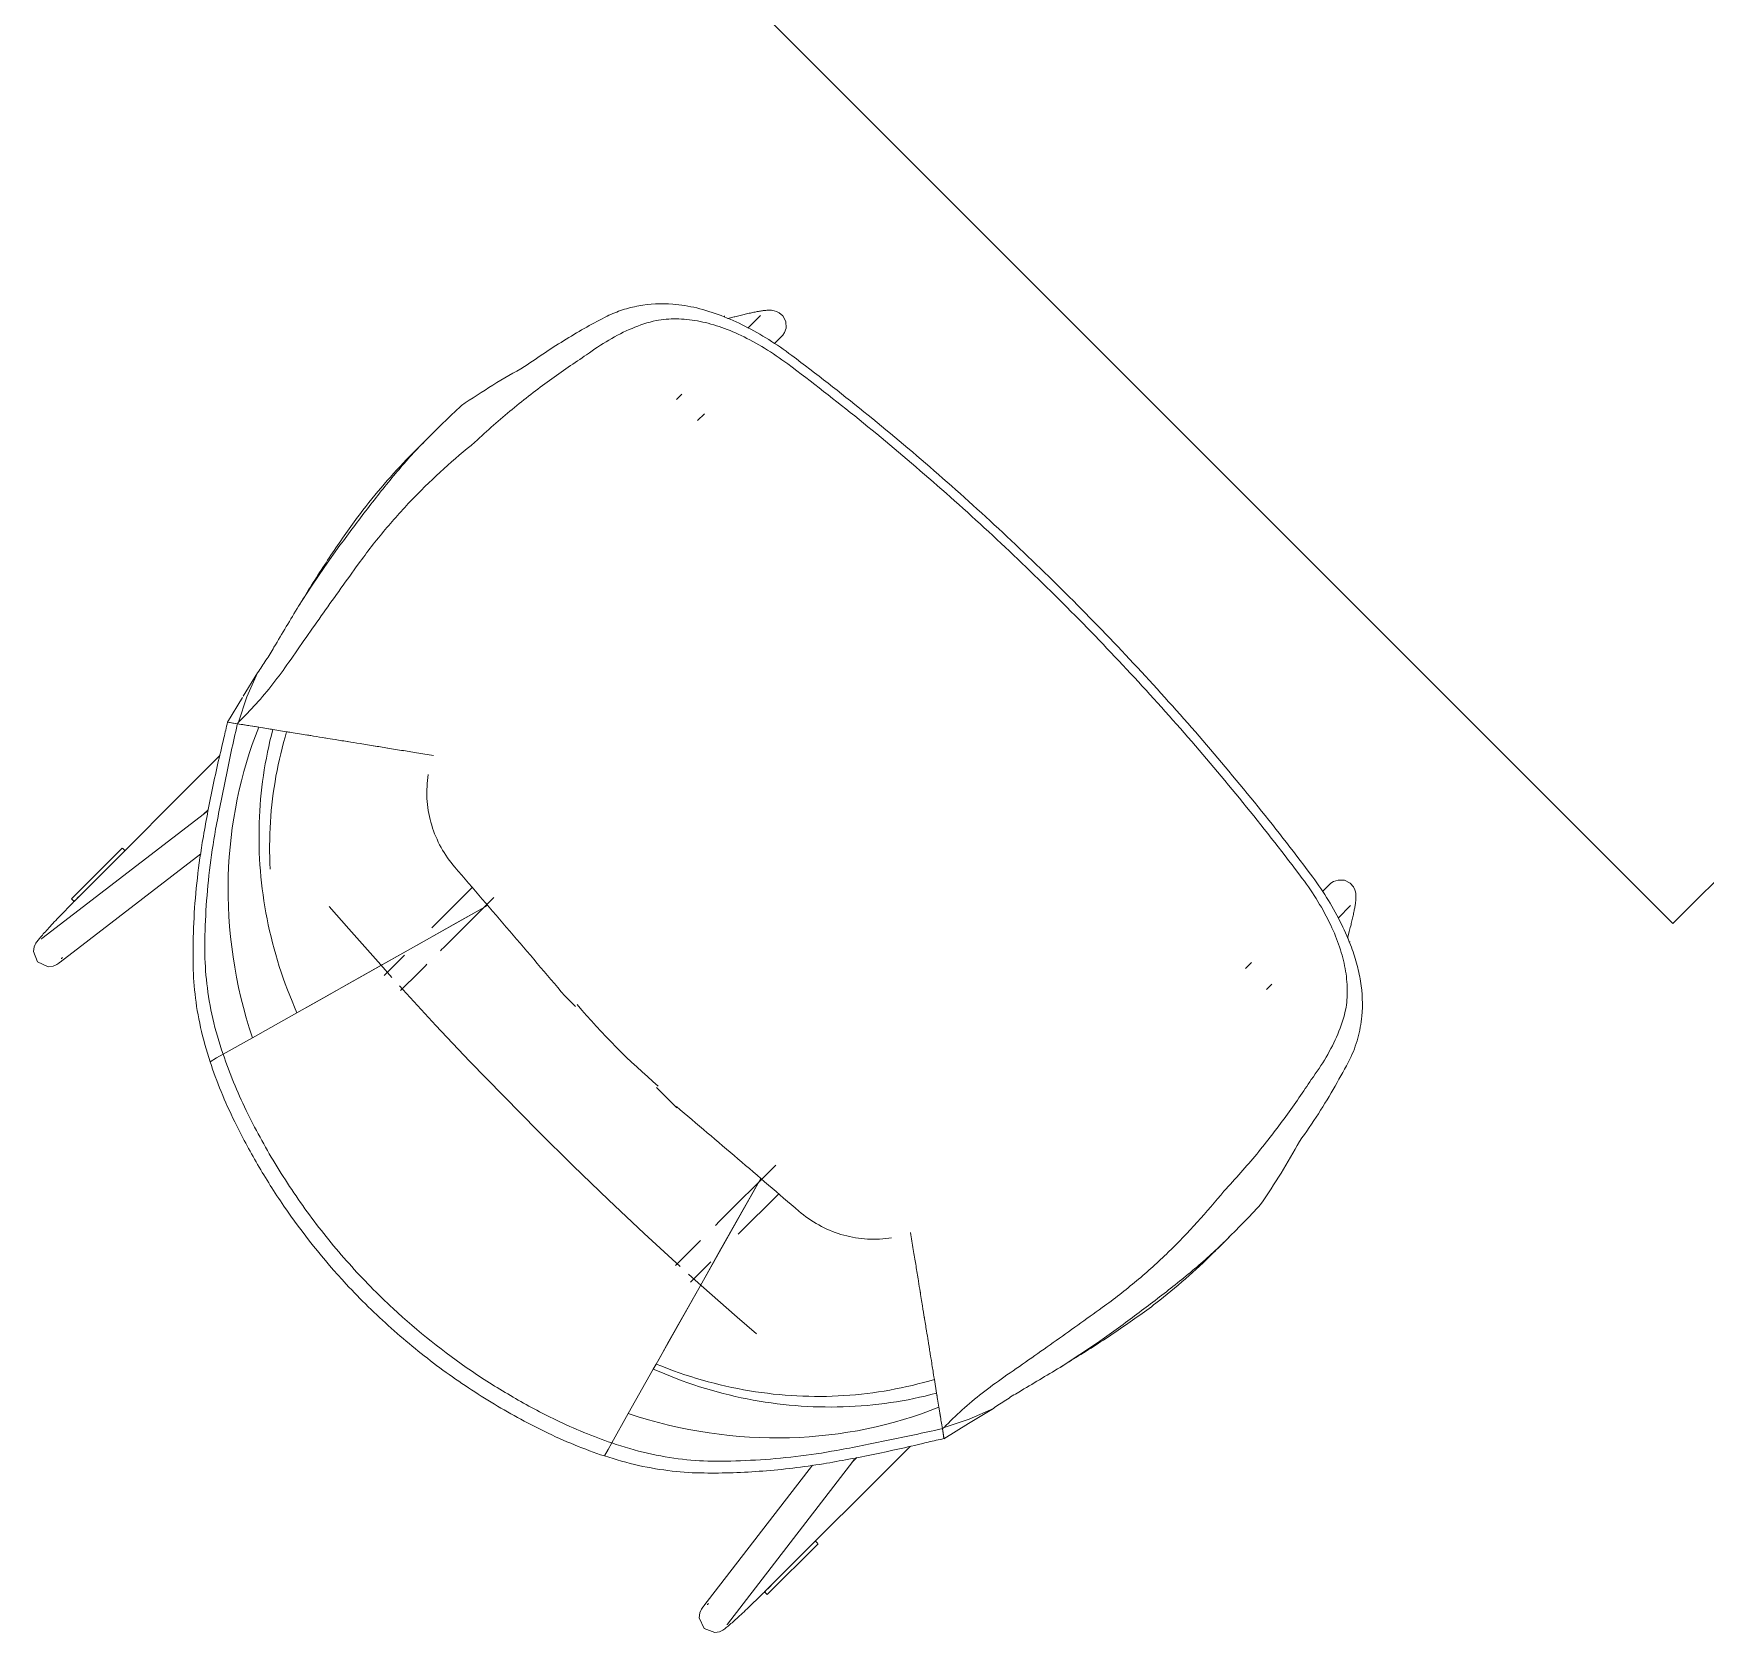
# Model space of a CAD drawing. Header units: millimetres. Extents: x 79795 to 317870, y -36033 to 97293.
# Drawn here: x 186430 to 187327, y 16418 to 17276 of the extents above; entities that cross this region are included whole.
import ezdxf

# ---------------------------------------------------------------- set-up
doc = ezdxf.new("R2010")
doc.units = ezdxf.units.MM
doc.header["$MEASUREMENT"] = 0
doc.layers.add('I-FURN', color=8, linetype='CONTINUOUS', lineweight=9)

msp = doc.modelspace()

# ---------------------------------------------------------------- linework, layer by layer
at = {"layer": 'I-FURN'}
for p, q in [((186814.65, 17293.55), (187309.63, 16798.58)), ((187309.63, 16798.58), (187804.6, 17293.55)), ((186800.71, 17124.72), (186800.84, 17124.22)), ((186806.04, 17124.15), (186802.64, 17123.23)), ((186806.24, 17124.2), (186806.04, 17124.15)), ((186806.96, 17124.39), (186806.24, 17124.2)), ((186807.68, 17124.58), (186806.96, 17124.39)), ((186808.4, 17124.76), (186807.68, 17124.58)), ((186809.12, 17124.95), (186808.4, 17124.76)), ((186809.83, 17125.12), (186809.12, 17124.95)), ((186810.54, 17125.3), (186809.83, 17125.12)), ((186811.25, 17125.47), (186810.54, 17125.3)), ((186811.94, 17125.63), (186811.25, 17125.47)), ((186812.63, 17125.8), (186811.94, 17125.63)), ((186813.31, 17125.95), (186812.63, 17125.8)), ((186813.99, 17126.1), (186813.31, 17125.95)), ((186820.11, 17124.92), (186813.42, 17118.23)), ((186814.65, 17126.25), (186813.99, 17126.1)), ((186815.3, 17126.39), (186814.65, 17126.25)), ((186815.94, 17126.53), (186815.3, 17126.39)), ((186816.56, 17126.65), (186815.94, 17126.53)), ((186817.18, 17126.78), (186816.56, 17126.65)), ((186817.78, 17126.89), (186817.18, 17126.78)), ((186818.36, 17127), (186817.78, 17126.89)), ((186818.93, 17127.11), (186818.36, 17127)), ((186819.49, 17127.21), (186818.93, 17127.11)), ((186820.03, 17127.3), (186819.49, 17127.21)), ((186820.56, 17127.38), (186820.03, 17127.3)), ((186821.07, 17127.46), (186820.56, 17127.38)), ((186821.57, 17127.53), (186821.07, 17127.46)), ((186822.05, 17127.59), (186821.57, 17127.53)), ((186822.53, 17127.64), (186822.05, 17127.59)), ((186823, 17127.69), (186822.53, 17127.64)), ((186823.46, 17127.73), (186823, 17127.69)), ((186823.92, 17127.76), (186823.46, 17127.73)), ((186824.39, 17127.79), (186823.92, 17127.76)), ((186824.87, 17127.79), (186824.39, 17127.79)), ((186825.39, 17127.79), (186824.87, 17127.79)), ((186825.97, 17127.75), (186825.39, 17127.79)), ((186826.65, 17127.67), (186825.97, 17127.75)), ((186827.49, 17127.51), (186826.65, 17127.67)), ((186828.61, 17127.16), (186827.49, 17127.51)), ((186830.13, 17126.4), (186828.61, 17127.16)), ((186832.05, 17124.7), (186830.13, 17126.4)), ((186833.63, 17121.62), (186832.05, 17124.7)), ((186833.63, 17121.62), (186833.8, 17118.17)), ((186827.64, 17109.82), (186831.43, 17113.61)), ((186832.05, 17114.31), (186831.43, 17113.61)), ((186832.99, 17115.73), (186832.05, 17114.31)), ((186833.8, 17118.17), (186832.99, 17115.73)), ((186777.92, 17082.73), (186775.03, 17079.84)), ((186786.34, 17068.53), (186790.02, 17072.2)), ((186642.15, 17059.7), (186636.21, 17053.76)), ((186586.25, 16990.28), (186594.41, 17001.6)), ((186579.08, 16979.62), (186586.25, 16990.28)), ((186572.24, 16969.01), (186579.08, 16979.62)), ((186550.23, 16933.21), (186542.56, 16920.67)), ((186544.51, 16920.26), (186550.23, 16933.21)), ((186542.1, 16919.91), (186533.98, 16906.61)), ((186539.98, 16906.75), (186544.51, 16920.26)), ((186534.02, 16906.7), (186539.4, 16905.83)), ((186539.37, 16905.84), (186534.04, 16906.7)), ((186539.34, 16905.84), (186534.04, 16906.7)), ((186539.28, 16905.35), (186539.37, 16905.84)), ((186539.98, 16906.75), (186539.4, 16905.83)), ((186542.84, 16905.27), (186550.83, 16903.98)), ((186550.83, 16903.98), (186555.15, 16903.28)), ((186555.15, 16903.28), (186558.39, 16902.76)), ((186558.39, 16902.76), (186565.78, 16901.56)), ((186530.01, 16888.72), (186456.06, 16814.77)), ((186641.8, 16878.52), (186641.6, 16877.04)), ((186521.69, 16857.72), (186434.43, 16790.51)), ((186521.21, 16857.29), (186523.62, 16859.7)), ((186521.69, 16857.72), (186522.86, 16858.51)), ((186444.19, 16777.84), (186519.7, 16836)), ((186477.62, 16839.15), (186450.36, 16811.89)), ((186477.67, 16839.1), (186479.04, 16837.73)), ((186665.36, 16818.02), (186643.68, 16796.34)), ((187125.44, 16819.59), (187121.66, 16815.81)), ((187126.14, 16820.22), (187125.44, 16819.59)), ((187127.57, 16821.15), (187126.14, 16820.22)), ((187130, 16821.97), (187127.57, 16821.15)), ((187133.45, 16821.8), (187130, 16821.97)), ((187133.45, 16821.8), (187136.53, 16820.22)), ((187136.53, 16820.22), (187138.23, 16818.3)), ((187138.23, 16818.3), (187139, 16816.78)), ((187139, 16816.78), (187139.34, 16815.66)), ((187139.34, 16815.66), (187139.51, 16814.82)), ((186447.11, 16805.69), (186448.04, 16806.64)), ((186448.04, 16806.64), (186448.98, 16807.61)), ((186448.98, 16807.61), (186449.93, 16808.58)), ((186449.93, 16808.58), (186450.9, 16809.57)), ((186451.77, 16810.47), (186450.41, 16811.84)), ((186450.9, 16809.57), (186451.87, 16810.55)), ((186456.05, 16814.74), (186451.77, 16810.47)), ((186451.87, 16810.55), (186452.86, 16811.55)), ((186452.86, 16811.55), (186453.84, 16812.55)), ((186453.84, 16812.55), (186454.84, 16813.55)), ((186454.84, 16813.55), (186455.84, 16814.54)), ((186455.84, 16814.54), (186456.06, 16814.77)), ((186574.05, 16752.26), (186673.63, 16808.37)), ((186588.69, 16807.81), (186599.12, 16795.74)), ((186649.92, 16785.6), (186676.95, 16812.64)), ((186673.63, 16808.37), (186656.91, 16798.95)), ((187130.06, 16801.58), (187136.76, 16808.28)), ((187138.84, 16806.53), (187138.73, 16805.94)), ((187138.94, 16807.1), (187138.84, 16806.53)), ((187139.04, 16807.66), (187138.94, 16807.1)), ((187139.13, 16808.2), (187139.04, 16807.66)), ((187139.21, 16808.72), (187139.13, 16808.2)), ((187139.29, 16809.24), (187139.21, 16808.72)), ((187139.36, 16809.74), (187139.29, 16809.24)), ((187139.42, 16810.22), (187139.36, 16809.74)), ((187139.48, 16810.7), (187139.42, 16810.22)), ((187139.53, 16811.16), (187139.48, 16810.7)), ((187139.51, 16814.82), (187139.59, 16814.14)), ((187139.57, 16811.62), (187139.53, 16811.16)), ((187139.6, 16812.09), (187139.57, 16811.62)), ((187139.59, 16814.14), (187139.62, 16813.56)), ((187139.62, 16812.55), (187139.6, 16812.09)), ((187139.62, 16813.56), (187139.63, 16813.04)), ((187139.63, 16813.04), (187139.62, 16812.55)), ((186438.91, 16797.06), (186439.63, 16797.83)), ((186439.63, 16797.83), (186440.37, 16798.62)), ((186440.37, 16798.62), (186441.13, 16799.44)), ((186441.13, 16799.44), (186441.92, 16800.28)), ((186441.92, 16800.28), (186442.74, 16801.14)), ((186442.74, 16801.14), (186443.57, 16802.01)), ((186443.57, 16802.01), (186444.43, 16802.91)), ((186444.43, 16802.91), (186445.31, 16803.82)), ((186445.31, 16803.82), (186446.2, 16804.75)), ((186446.2, 16804.75), (186447.11, 16805.69)), ((186656.91, 16798.95), (186635.47, 16786.87)), ((187136.96, 16798), (187136.78, 16797.29)), ((187137.13, 16798.71), (187136.96, 16798)), ((187137.3, 16799.41), (187137.13, 16798.71)), ((187137.47, 16800.11), (187137.3, 16799.41)), ((187137.63, 16800.8), (187137.47, 16800.11)), ((187137.79, 16801.48), (187137.63, 16800.8)), ((187137.94, 16802.15), (187137.79, 16801.48)), ((187138.08, 16802.81), (187137.94, 16802.15)), ((187138.22, 16803.47), (187138.08, 16802.81)), ((187138.36, 16804.1), (187138.22, 16803.47)), ((187138.49, 16804.73), (187138.36, 16804.1)), ((187138.61, 16805.34), (187138.49, 16804.73)), ((187138.73, 16805.94), (187138.61, 16805.34)), ((186431.28, 16788.02), (186431.62, 16788.56)), ((186431.62, 16788.56), (186431.95, 16789.02)), ((186431.95, 16789.02), (186432.28, 16789.47)), ((186432.28, 16789.47), (186432.62, 16789.91)), ((186432.62, 16789.91), (186432.99, 16790.37)), ((186432.99, 16790.37), (186433.38, 16790.84)), ((186433.38, 16790.84), (186433.79, 16791.34)), ((186433.79, 16791.34), (186434.24, 16791.87)), ((186434.17, 16790.31), (186434.23, 16790.36)), ((186434.23, 16790.36), (186434.38, 16790.47)), ((186434.24, 16791.87), (186434.72, 16792.42)), ((186434.38, 16790.47), (186434.43, 16790.51)), ((186434.72, 16792.42), (186435.23, 16793)), ((186435.23, 16793), (186435.77, 16793.61)), ((186435.77, 16793.61), (186436.34, 16794.24)), ((186436.34, 16794.24), (186436.94, 16794.91)), ((186436.94, 16794.91), (186437.57, 16795.6)), ((186437.57, 16795.6), (186438.22, 16796.32)), ((186438.22, 16796.32), (186438.91, 16797.06)), ((186599.12, 16795.74), (186616.27, 16776.37)), ((187135.07, 16790.8), (187135.98, 16794.21)), ((187136.03, 16794.4), (187135.98, 16794.21)), ((187136.22, 16795.12), (187136.03, 16794.4)), ((187136.05, 16789.01), (187136.55, 16788.88)), ((187136.41, 16795.85), (187136.22, 16795.12)), ((187136.6, 16796.57), (187136.41, 16795.85)), ((187136.78, 16797.29), (187136.6, 16796.57)), ((186429.93, 16783.67), (186430.39, 16786.18)), ((186432.02, 16778), (186429.93, 16783.67)), ((186430.39, 16786.18), (186430.89, 16787.32)), ((186430.89, 16787.32), (186431.28, 16788.02)), ((186444.92, 16779.66), (186445.04, 16779.81)), ((186445.04, 16779.81), (186445.21, 16780.04)), ((186445.21, 16780.04), (186445.44, 16780.33)), ((186635.47, 16786.87), (186615.9, 16775.85)), ((186628.35, 16781), (186618.06, 16770.72)), ((186628.35, 16781), (186629.03, 16781.68)), ((186649.1, 16784.78), (186648.28, 16783.96)), ((186649.92, 16785.6), (186649.1, 16784.78)), ((186432.02, 16778), (186437.84, 16775.36)), ((186437.84, 16775.36), (186440.59, 16775.78)), ((186440.59, 16775.78), (186441.81, 16776.28)), ((186441.81, 16776.28), (186442.53, 16776.68)), ((186442.53, 16776.68), (186443.08, 16777.03)), ((186443.08, 16777.03), (186443.55, 16777.35)), ((186443.55, 16777.35), (186443.99, 16777.68)), ((186443.99, 16777.68), (186444.19, 16777.84)), ((186615.9, 16775.85), (186599.21, 16766.44)), ((186616.27, 16776.37), (186622.32, 16769.65)), ((186626.98, 16762.66), (186636.83, 16772.52)), ((186637.43, 16773.12), (186636.83, 16772.52)), ((186638.13, 16773.82), (186637.43, 16773.12)), ((186638.84, 16774.53), (186638.13, 16773.82)), ((186639.57, 16775.26), (186638.84, 16774.53)), ((186640.32, 16776), (186639.57, 16775.26)), ((186641.07, 16776.76), (186640.32, 16776)), ((187083.6, 16777.75), (187080.36, 16774.51)), ((186599.21, 16766.44), (186586.26, 16759.14)), ((186628.2, 16763.17), (186626.42, 16765.12)), ((186645.93, 16743.93), (186628.2, 16763.17)), ((187091.68, 16763.2), (187094.56, 16766.09)), ((186577.73, 16754.34), (186574.05, 16752.26)), ((186586.26, 16759.14), (186577.73, 16754.34)), ((186571.34, 16750.74), (186547.46, 16737.28)), ((186547.46, 16737.28), (186571.34, 16750.74)), ((186574.05, 16752.26), (186571.34, 16750.74)), ((186571.34, 16750.74), (186574.05, 16752.26)), ((186663.97, 16724.83), (186645.93, 16743.93)), ((186547.46, 16737.28), (186531.75, 16728.43)), ((186531.75, 16728.43), (186547.46, 16737.28)), ((186524.73, 16724.48), (186528.23, 16726.45)), ((186524.73, 16724.48), (186528.23, 16726.45)), ((186528.23, 16726.45), (186531.75, 16728.43)), ((186528.23, 16726.45), (186531.75, 16728.43)), ((186682.28, 16705.88), (186663.97, 16724.83)), ((186700.85, 16687.12), (186682.28, 16705.88)), ((186775.22, 16699.66), (186774.92, 16700.44)), ((186719.63, 16668.58), (186700.85, 16687.12)), ((186738.59, 16650.29), (186719.63, 16668.58)), ((186828.26, 16668.9), (186797.44, 16638.08)), ((186820.2, 16661.8), (186764.1, 16562.22)), ((186810.78, 16645.07), (186820.2, 16661.8)), ((186757.71, 16632.28), (186738.59, 16650.29)), ((186798.7, 16623.64), (186810.78, 16645.07)), ((186808.17, 16631.84), (186829.85, 16653.53)), ((186795.89, 16636.54), (186796.71, 16637.36)), ((186796.71, 16637.36), (186797.44, 16638.08)), ((186776.96, 16614.58), (186757.71, 16632.28)), ((186785.73, 16626.38), (186786.45, 16627.09)), ((186786.45, 16627.09), (186787.18, 16627.82)), ((186787.18, 16627.82), (186787.92, 16628.57)), ((186888.87, 16629.76), (186890.36, 16629.97)), ((187065.59, 16624.37), (187071.53, 16630.32)), ((186784.35, 16625), (186774.5, 16615.14)), ((186784.35, 16625), (186785.03, 16625.68)), ((186785.03, 16625.68), (186785.73, 16626.38)), ((186787.68, 16604.07), (186798.7, 16623.64)), ((186788.2, 16604.44), (186781.48, 16610.48)), ((186782.55, 16606.23), (186792.84, 16616.51)), ((186793.44, 16617.11), (186792.84, 16616.51)), ((186778.27, 16587.38), (186787.68, 16604.07)), ((186807.58, 16587.28), (186788.2, 16604.44)), ((186770.98, 16574.43), (186778.27, 16587.38)), ((186817.85, 16578.41), (186807.58, 16587.28)), ((187013.43, 16582.58), (187002.12, 16574.41)), ((186766.17, 16565.9), (186770.98, 16574.43)), ((187002.12, 16574.41), (186991.45, 16567.24)), ((186764.1, 16562.22), (186766.17, 16565.9)), ((186991.45, 16567.24), (186980.84, 16560.4)), ((186749.12, 16535.63), (186762.57, 16559.51)), ((186762.57, 16559.51), (186749.12, 16535.63)), ((186762.57, 16559.51), (186764.1, 16562.22)), ((186764.1, 16562.22), (186762.57, 16559.51)), ((186913.39, 16553.95), (186914.59, 16546.56)), ((186914.59, 16546.56), (186915.11, 16543.32)), ((186915.11, 16543.32), (186915.81, 16539)), ((186915.81, 16539), (186916.79, 16532.96)), ((186931.75, 16530.27), (186945.05, 16538.4)), ((186945.05, 16538.4), (186932.1, 16532.67)), ((186740.26, 16519.91), (186749.12, 16535.63)), ((186749.12, 16535.63), (186740.26, 16519.91)), ((186918.58, 16528.14), (186917.67, 16527.57)), ((186918.44, 16522.14), (186931.75, 16530.27)), ((186932.1, 16532.67), (186918.58, 16528.14)), ((186740.26, 16519.91), (186738.28, 16516.4)), ((186740.26, 16519.91), (186738.28, 16516.4)), ((186917.67, 16527.54), (186917.19, 16527.44)), ((186917.67, 16527.57), (186918.54, 16522.19)), ((186918.53, 16522.2), (186917.67, 16527.54)), ((186918.44, 16522.79), (186917.68, 16527.5)), ((186738.28, 16516.4), (186736.31, 16512.9)), ((186738.28, 16516.4), (186736.31, 16512.9)), ((186826.6, 16444.22), (186900.56, 16518.18)), ((186871.79, 16512.05), (186869.1, 16509.35)), ((186869.56, 16509.85), (186870.34, 16511.03)), ((186847.91, 16507.97), (186789.67, 16432.36)), ((186802.34, 16422.6), (186869.56, 16509.85)), ((186823.72, 16438.53), (186850.98, 16465.79)), ((186849.57, 16467.2), (186850.93, 16465.84)), ((186820.42, 16438.1), (186821.4, 16439.07)), ((186821.4, 16439.07), (186822.39, 16440.04)), ((186822.31, 16439.94), (186826.61, 16444.25)), ((186823.67, 16438.58), (186822.31, 16439.94)), ((186822.39, 16440.04), (186823.38, 16441.02)), ((186823.38, 16441.02), (186824.38, 16442.01)), ((186824.38, 16442.01), (186825.38, 16443)), ((186825.38, 16443), (186826.38, 16444)), ((186826.38, 16444), (186826.6, 16444.22)), ((186787.61, 16428.75), (186788.11, 16429.97)), ((186788.11, 16429.97), (186788.51, 16430.7)), ((186788.51, 16430.7), (186788.86, 16431.24)), ((186788.86, 16431.24), (186789.19, 16431.71)), ((186789.19, 16431.71), (186789.51, 16432.16)), ((186789.51, 16432.16), (186789.67, 16432.36)), ((186791.49, 16433.09), (186791.65, 16433.2)), ((186791.65, 16433.2), (186791.87, 16433.38)), ((186791.87, 16433.38), (186792.16, 16433.61)), ((186811.27, 16429.3), (186812.11, 16430.09)), ((186812.11, 16430.09), (186812.97, 16430.9)), ((186812.97, 16430.9), (186813.85, 16431.74)), ((186813.85, 16431.74), (186814.74, 16432.6)), ((186814.74, 16432.6), (186815.65, 16433.47)), ((186815.65, 16433.47), (186816.58, 16434.37)), ((186816.58, 16434.37), (186817.52, 16435.28)), ((186817.52, 16435.28), (186818.48, 16436.21)), ((186818.48, 16436.21), (186819.44, 16437.15)), ((186819.44, 16437.15), (186820.42, 16438.1)), ((186787.2, 16426.01), (186787.61, 16428.75)), ((186789.84, 16420.19), (186787.2, 16426.01)), ((186800.86, 16420.12), (186801.3, 16420.45)), ((186801.3, 16420.45), (186801.74, 16420.79)), ((186801.74, 16420.79), (186802.2, 16421.15)), ((186802.15, 16422.33), (186802.19, 16422.39)), ((186802.19, 16422.39), (186802.3, 16422.55)), ((186802.2, 16421.15), (186802.68, 16421.54)), ((186802.3, 16422.55), (186802.34, 16422.6)), ((186802.68, 16421.54), (186803.18, 16421.96)), ((186803.18, 16421.96), (186803.7, 16422.41)), ((186803.7, 16422.41), (186804.25, 16422.89)), ((186804.25, 16422.89), (186804.83, 16423.39)), ((186804.83, 16423.39), (186805.44, 16423.93)), ((186805.44, 16423.93), (186806.08, 16424.5)), ((186806.08, 16424.5), (186806.74, 16425.1)), ((186806.74, 16425.1), (186807.43, 16425.73)), ((186807.43, 16425.73), (186808.15, 16426.39)), ((186808.15, 16426.39), (186808.89, 16427.08)), ((186808.89, 16427.08), (186809.66, 16427.79)), ((186809.66, 16427.79), (186810.46, 16428.53)), ((186810.46, 16428.53), (186811.27, 16429.3)), ((186789.84, 16420.19), (186795.5, 16418.1)), ((186795.5, 16418.1), (186798.01, 16418.56)), ((186798.01, 16418.56), (186799.16, 16419.05)), ((186799.16, 16419.05), (186799.86, 16419.45)), ((186799.86, 16419.45), (186800.39, 16419.79)), ((186800.39, 16419.79), (186800.86, 16420.12))]:
    msp.add_line(p, q, dxfattribs=at)
msp.add_arc((187009.36, 16997.52), 376.15, 220.12594, 229.52933, dxfattribs=at)
for centre, major_axis, ratio, start_param, end_param in [((190854.99, 15252.51), (4235.43, 4235.43), 0.743145, 1.876602, 1.878583), ((191098.55, 14198.16), (3756.55, -3756.55), 0.981627, 3.381927, 3.386869), ((186033.04, 16866.49), (411.51, 411.51), 0.743145, 5.413461, 5.430001), ((185264.34, 20843.15), (4235.43, 4235.43), 0.743145, 4.404602, 4.406583), ((184209.99, 21086.72), (3756.55, -3756.55), 0.981627, 6.037909, 6.042851), ((186878.32, 16021.2), (411.51, 411.51), 0.743145, 0.853184, 0.869724)]:
    msp.add_ellipse(centre, major_axis=major_axis, ratio=ratio, start_param=start_param, end_param=end_param, dxfattribs=at)
for points, knots in [([(186737.75, 17124.58), (186740.46, 17125.88), (186746, 17128.09), (186757.59, 17131.04), (186770.9, 17131.72), (186785.91, 17129.3), (186794.61, 17126.55), (186799.02, 17124.84)], [-1, -1, -1, -1, -0.85, -0.7, -0.4, -0.2, 0, 0, 0, 0]), ([(186836.92, 17103.45), (186849.92, 17093.67), (186875.65, 17073.59), (186926.03, 17031.26), (186986.58, 16974.74), (187043.1, 16914.2), (187085.43, 16863.81), (187105.51, 16838.09), (187115.29, 16825.08)], [-1, -1, -1, -1, -0.875, -0.75, -0.5, -0.25, -0.125, 0, 0, 0, 0]), ([(187110.79, 16822.86), (187101.1, 16835.76), (187081.19, 16861.28), (187039.21, 16911.26), (186983.16, 16971.32), (186923.1, 17027.38), (186873.12, 17069.35), (186847.6, 17089.26), (186834.69, 17098.96)], [-1, -1, -1, -1, -0.875, -0.75, -0.5, -0.25, -0.125, 0, 0, 0, 0]), ([(186565.78, 16901.56), (186561.11, 16886.01), (186556.68, 16861.55), (186556.51, 16836.27), (186556.94, 16827.81)], [0, 0, 0, 0, 0.3333333, 0.5000122, 0.5000122, 0.5000122, 0.5000122]), ([(186565.78, 16901.56), (186566.31, 16901.47), (186567.97, 16901.2), (186571.98, 16900.55), (186575.32, 16900.01), (186576.78, 16899.78)], [-1, -1, -1, -1, -0.8928571, -0.7857143, -0.7142857, -0.7142857, -0.7142857, -0.7142857]), ([(186576.58, 16899.81), (186577.29, 16899.7), (186578.47, 16899.5), (186579.75, 16899.3), (186580.24, 16899.22)], [-0.71428571, -0.71428571, -0.71428571, -0.71428571, -0.67857143, -0.65678994, -0.65678994, -0.65678994, -0.65678994]), ([(187136.41, 16725.91), (187138.14, 16729.53), (187140.92, 16736.96), (187143.5, 16750.78), (187142.99, 16764.39), (187140.15, 16777.33), (187137.96, 16783.88), (187136.68, 16787.19)], [0, 0, 0, 0, 0.2, 0.4, 0.7, 0.85, 1, 1, 1, 1]), ([(186704.03, 16526.11), (186694.4, 16530.83), (186675.37, 16541.25), (186647.73, 16559.76), (186621.59, 16581.01), (186592.57, 16609.48), (186568.72, 16639.41), (186549.91, 16669.23), (186541.72, 16684.49), (186537.94, 16692.2)], [-1, -1, -1, -1, -0.861111, -0.722222, -0.583333, -0.444444, -0.222222, -0.111111, 0, 0, 0, 0]), ([(186544.1, 16698.36), (186548.79, 16688.7), (186559.17, 16669.63), (186577.63, 16641.95), (186598.87, 16615.77), (186627.35, 16586.75), (186657.31, 16562.92), (186687.19, 16544.16), (186702.47, 16536.02), (186710.19, 16532.27)], [-1, -1, -1, -1, -0.861111, -0.722222, -0.583333, -0.444444, -0.222222, -0.111111, 0, 0, 0, 0]), ([(186903.4, 16615.66), (186903.19, 16616.94), (186902.76, 16619.6), (186902.32, 16622.31), (186902.09, 16623.72)], [0.85714286, 0.85714286, 0.85714286, 0.85714286, 0.89285714, 0.93070121, 0.93070121, 0.93070121, 0.93070121]), ([(186903.22, 16616.77), (186903.64, 16614.16), (186904.1, 16611.29), (186904.56, 16608.47), (186904.61, 16608.2)], [-0.85714286, -0.85714286, -0.85714286, -0.85714286, -0.78571429, -0.77790979, -0.77790979, -0.77790979, -0.77790979]), ([(186905.83, 16600.64), (186905.73, 16601.25), (186905.34, 16603.67), (186904.93, 16606.21), (186904.62, 16608.14), (186904.61, 16608.19)], [0.71428571, 0.71428571, 0.71428571, 0.71428571, 0.73214286, 0.78571429, 0.78716796, 0.78716796, 0.78716796, 0.78716796])]:
    msp.add_open_spline(points, degree=3, knots=knots, dxfattribs=at)
for points in [[(186693.52, 17097.48), (186701.01, 17102.79), (186715.89, 17112.65), (186730.51, 17120.88), (186737.75, 17124.58)], [(186764.09, 17122.25), (186759.67, 17121.19), (186751.03, 17118.41), (186738.67, 17112.03), (186730.68, 17106.76), (186726.77, 17103.84)], [(186809.64, 17114.23), (186805.7, 17116.1), (186797.88, 17119.29), (186786.2, 17122.32), (186774.85, 17123.42), (186767.63, 17122.87), (186764.09, 17122.25)], [(186799.02, 17124.84), (186803.27, 17123.2), (186811.75, 17119.42), (186824.53, 17112.22), (186832.81, 17106.53), (186836.92, 17103.45)], [(186834.69, 17098.96), (186830.6, 17102.02), (186822.34, 17107.62), (186813.9, 17112.2), (186809.64, 17114.23)], [(186726.77, 17103.84), (186720.21, 17099.57), (186706.98, 17090.37), (186686.7, 17074.94), (186673.43, 17063.16), (186666.84, 17056.95)], [(186659.58, 17076.57), (186665.2, 17080.42), (186676.49, 17087.78), (186687.84, 17094.38), (186693.52, 17097.48)], [(186640, 17057.54), (186643.27, 17060.83), (186649.79, 17067.3), (186656.31, 17073.52), (186659.58, 17076.57)], [(186594.41, 17001.6), (186599.33, 17008.22), (186609.1, 17021.34), (186624.06, 17040.31), (186634.52, 17052.03), (186640, 17057.54)], [(186639.99, 17057.52), (186637.88, 17055.43), (186635.78, 17053.33), (186633.69, 17051.23)], [(186666.84, 17056.95), (186661.22, 17052.42), (186650.14, 17042.87), (186633.91, 17027.32), (186618.51, 17010.28), (186608.97, 16998), (186604.37, 16991.64)], [(186633.69, 17051.23), (186628.92, 17046.43), (186619.67, 17036.47), (186610.95, 17025.89), (186606.69, 17020.46)], [(186606.69, 17020.46), (186601.69, 17013.9), (186592.05, 17000.32), (186582.88, 16986.1), (186578.35, 16978.89)], [(186604.37, 16991.64), (186598.06, 16982.91), (186585.51, 16965.38), (186573.15, 16947.72), (186567.01, 16938.86)], [(186550.23, 16933.21), (186551.76, 16935.4), (186554.76, 16939.87), (186557.62, 16944.5), (186559.01, 16946.86)], [(186567.01, 16938.86), (186564.24, 16934.86), (186558.51, 16927.12), (186549.47, 16916.3), (186543.17, 16909.81), (186539.98, 16906.75)], [(186527.68, 16849.21), (186529.38, 16858.18), (186532.98, 16876.56), (186537.07, 16895.65), (186539.28, 16905.35)], [(186539.34, 16905.84), (186537.91, 16906.07), (186536.15, 16906.36), (186534.04, 16906.7)], [(186539.4, 16905.83), (186542.1, 16905.4), (186544.4, 16905.02), (186546.3, 16904.71)], [(186532.17, 16898.24), (186529.75, 16888.47), (186525.44, 16869.28), (186522.04, 16850.96), (186520.52, 16842.06)], [(186550.83, 16903.98), (186541.03, 16879.39), (186529.47, 16824.92), (186537.88, 16765.99), (186547.46, 16737.28)], [(186546.31, 16904.71), (186548.21, 16904.41), (186549.72, 16904.16), (186550.83, 16903.98)], [(186558.39, 16902.76), (186554.11, 16886.58), (186549.15, 16852.88), (186553.33, 16800.88), (186564.05, 16767.01), (186571.34, 16750.74)], [(186550.83, 16903.98), (186552.45, 16903.72), (186553.89, 16903.49), (186555.15, 16903.28)], [(186555.15, 16903.28), (186556.41, 16903.08), (186557.49, 16902.9), (186558.39, 16902.76)], [(186580.25, 16899.22), (186582.29, 16898.89), (186584.51, 16898.53), (186586.87, 16898.14)], [(186586.47, 16898.21), (186588.2, 16897.93), (186590.01, 16897.64), (186591.89, 16897.33)], [(186591.9, 16897.33), (186594.25, 16896.95), (186596.7, 16896.55), (186599.26, 16896.14)], [(186598.63, 16896.24), (186600.77, 16895.89), (186602.97, 16895.53), (186605.23, 16895.17)], [(186605.21, 16895.17), (186607.85, 16894.74), (186610.58, 16894.3), (186613.35, 16893.86)], [(186612.48, 16894), (186614.95, 16893.6), (186617.45, 16893.19), (186619.99, 16892.78)], [(186620.03, 16892.77), (186622.85, 16892.32), (186625.69, 16891.86), (186628.61, 16891.38)], [(186627.5, 16891.56), (186630.15, 16891.13), (186632.85, 16890.7), (186635.57, 16890.25)], [(186635.53, 16890.26), (186638.52, 16889.78), (186641.54, 16889.29), (186644.61, 16888.79)], [(186641.6, 16877.04), (186641, 16872.74), (186640.76, 16864.04), (186643.2, 16851.25), (186648.28, 16839.25), (186653.25, 16832.1), (186656.09, 16828.82)], [(186521.92, 16784.36), (186521.9, 16791.38), (186522.3, 16805.53), (186524.18, 16827.12), (186526.36, 16841.8), (186527.68, 16849.21)], [(186520.52, 16842.06), (186519.33, 16834.74), (186517.36, 16820.25), (186515.77, 16798.95), (186515.5, 16784.95), (186515.57, 16778.01)], [(186656.09, 16828.82), (186665.89, 16817.45), (186685.52, 16794.59), (186705.18, 16771.48), (186715.01, 16759.86)], [(187136.68, 16787.19), (187135.03, 16791.44), (187131.25, 16799.92), (187124.05, 16812.7), (187118.36, 16820.98), (187115.29, 16825.08)], [(187110.79, 16822.86), (187113.85, 16818.77), (187119.45, 16810.51), (187124.03, 16802.07), (187126.06, 16797.81)], [(187126.06, 16797.81), (187127.94, 16793.86), (187131.12, 16786.04), (187134.15, 16774.37), (187135.25, 16763.01), (187134.7, 16755.8), (187134.09, 16752.26)], [(186531.75, 16728.43), (186529.51, 16734.9), (186525.77, 16747.69), (186522.62, 16766.47), (186521.9, 16778.47), (186521.92, 16784.36)], [(186515.57, 16778.01), (186515.59, 16772.39), (186516.32, 16760.91), (186519.25, 16742.93), (186522.68, 16730.68), (186524.73, 16724.48)], [(186715.01, 16759.86), (186716.96, 16757.91), (186718.91, 16755.97), (186720.85, 16754.02)], [(187134.09, 16752.26), (187133.01, 16747.82), (187130.22, 16739.14), (187123.85, 16726.82), (187118.59, 16718.85), (187115.67, 16714.94)], [(186531.75, 16728.43), (186533.41, 16723.46), (186537.14, 16713.47), (186541.66, 16703.4), (186544.1, 16698.36)], [(187109.31, 16681.69), (187112.9, 16686.65), (187119.71, 16696.56), (187128.57, 16711.49), (187133.91, 16721.14), (187136.41, 16725.91)], [(186537.94, 16692.2), (186535.3, 16697.61), (186530.44, 16708.43), (186526.47, 16719.15), (186524.73, 16724.48)], [(186764.29, 16710.58), (186767.93, 16706.94), (186771.57, 16703.3), (186775.22, 16699.66)], [(187115.67, 16714.94), (187111.4, 16708.37), (187102.2, 16695.15), (187086.77, 16674.86), (187074.99, 16661.6), (187068.79, 16655.01)], [(186774.92, 16700.44), (186785.99, 16691.06), (186808.02, 16672.32), (186829.81, 16653.6), (186840.65, 16644.25)], [(187088.4, 16647.75), (187092.27, 16653.38), (187099.63, 16664.69), (187106.22, 16676.02), (187109.31, 16681.69)], [(187068.79, 16655.01), (187064.25, 16649.39), (187054.7, 16638.31), (187039.15, 16622.08), (187022.12, 16606.68), (187009.84, 16597.13), (187003.47, 16592.54)], [(187088.4, 16647.75), (187085.36, 16644.48), (187079.13, 16637.95), (187072.66, 16631.43), (187069.38, 16628.17)], [(186840.65, 16644.25), (186843.94, 16641.42), (186851.1, 16636.43), (186863.1, 16631.36), (186875.89, 16628.92), (186884.58, 16629.17), (186888.87, 16629.76)], [(186900.62, 16632.78), (186901.12, 16629.71), (186901.61, 16626.69), (186902.09, 16623.7)], [(187069.38, 16628.17), (187063.86, 16622.69), (187052.15, 16612.22), (187033.18, 16597.26), (187020.05, 16587.49), (187013.43, 16582.58)], [(187063.06, 16621.85), (187065.17, 16623.95), (187067.26, 16626.05), (187069.35, 16628.15)], [(187032.29, 16594.85), (187037.72, 16599.11), (187048.31, 16607.84), (187058.26, 16617.08), (187063.06, 16621.85)], [(186905.69, 16601.51), (186906.14, 16598.74), (186906.58, 16596.03), (186907, 16593.39)], [(186908.07, 16586.8), (186907.73, 16588.93), (186907.37, 16591.14), (186907, 16593.39)], [(187003.47, 16592.54), (186994.74, 16586.22), (186977.21, 16573.68), (186959.55, 16561.31), (186950.69, 16555.18)], [(186990.72, 16566.52), (186997.93, 16571.05), (187012.16, 16580.22), (187025.73, 16589.85), (187032.29, 16594.85)], [(186907.97, 16587.42), (186908.38, 16584.87), (186908.78, 16582.39), (186909.17, 16580.04)], [(186910.04, 16574.64), (186909.76, 16576.37), (186909.47, 16578.18), (186909.16, 16580.06)], [(186909.98, 16575.04), (186910.36, 16572.67), (186910.71, 16570.53), (186911.04, 16568.49)], [(186911.64, 16564.74), (186911.46, 16565.89), (186911.26, 16567.12), (186911.05, 16568.41)], [(186911.61, 16564.95), (186912.08, 16562.03), (186912.87, 16557.16), (186913.28, 16554.65), (186913.39, 16553.95)], [(186762.57, 16559.51), (186778.84, 16552.22), (186812.71, 16541.5), (186864.72, 16537.32), (186898.41, 16542.28), (186914.59, 16546.56)], [(186764.1, 16562.22), (186780.41, 16555.47), (186814.13, 16545.89), (186865.22, 16543.37), (186897.85, 16549.28), (186913.39, 16553.95)], [(186950.69, 16555.18), (186946.69, 16552.41), (186938.95, 16546.68), (186928.13, 16537.64), (186921.64, 16531.34), (186918.58, 16528.14)], [(186915.11, 16543.32), (186914.91, 16544.58), (186914.74, 16545.66), (186914.59, 16546.56)], [(186945.05, 16538.4), (186947.24, 16539.93), (186951.7, 16542.92), (186956.33, 16545.78), (186958.69, 16547.18)], [(186749.12, 16535.63), (186777.82, 16526.05), (186836.75, 16517.63), (186891.23, 16529.19), (186915.81, 16539)], [(186915.81, 16539), (186915.55, 16540.62), (186915.32, 16542.05), (186915.11, 16543.32)], [(186916.55, 16534.48), (186916.24, 16536.38), (186915.99, 16537.89), (186915.81, 16539)], [(186710.19, 16532.27), (186715.23, 16529.83), (186725.3, 16525.31), (186735.3, 16521.57), (186740.26, 16519.91)], [(186917.67, 16527.57), (186917.23, 16530.26), (186916.86, 16532.57), (186916.55, 16534.47)], [(186736.31, 16512.9), (186730.99, 16514.64), (186720.26, 16518.6), (186709.45, 16523.47), (186704.03, 16526.11)], [(186796.19, 16510.08), (186790.31, 16510.07), (186778.3, 16510.78), (186759.52, 16513.94), (186746.73, 16517.68), (186740.26, 16519.91)], [(186853.89, 16508.69), (186862.84, 16510.22), (186881.21, 16513.62), (186900.35, 16517.92), (186910.08, 16520.33)], [(186917.19, 16527.44), (186907.5, 16525.24), (186888.41, 16521.15), (186870.03, 16517.55), (186861.04, 16515.84)], [(186917.68, 16527.51), (186917.88, 16526.22), (186918.15, 16524.59), (186918.44, 16522.78)], [(186736.31, 16512.9), (186742.51, 16510.85), (186754.76, 16507.42), (186772.74, 16504.48), (186784.22, 16503.76), (186789.84, 16503.73)], [(186861.04, 16515.84), (186853.64, 16514.53), (186838.98, 16512.35), (186817.36, 16510.47), (186803.21, 16510.07), (186796.19, 16510.08)], [(186789.84, 16503.73), (186800.19, 16503.61), (186821.2, 16504.3), (186842.88, 16506.91), (186853.89, 16508.69)]]:
    msp.add_open_spline(points, degree=3, dxfattribs=at)

doc.saveas('drawing.dxf')
